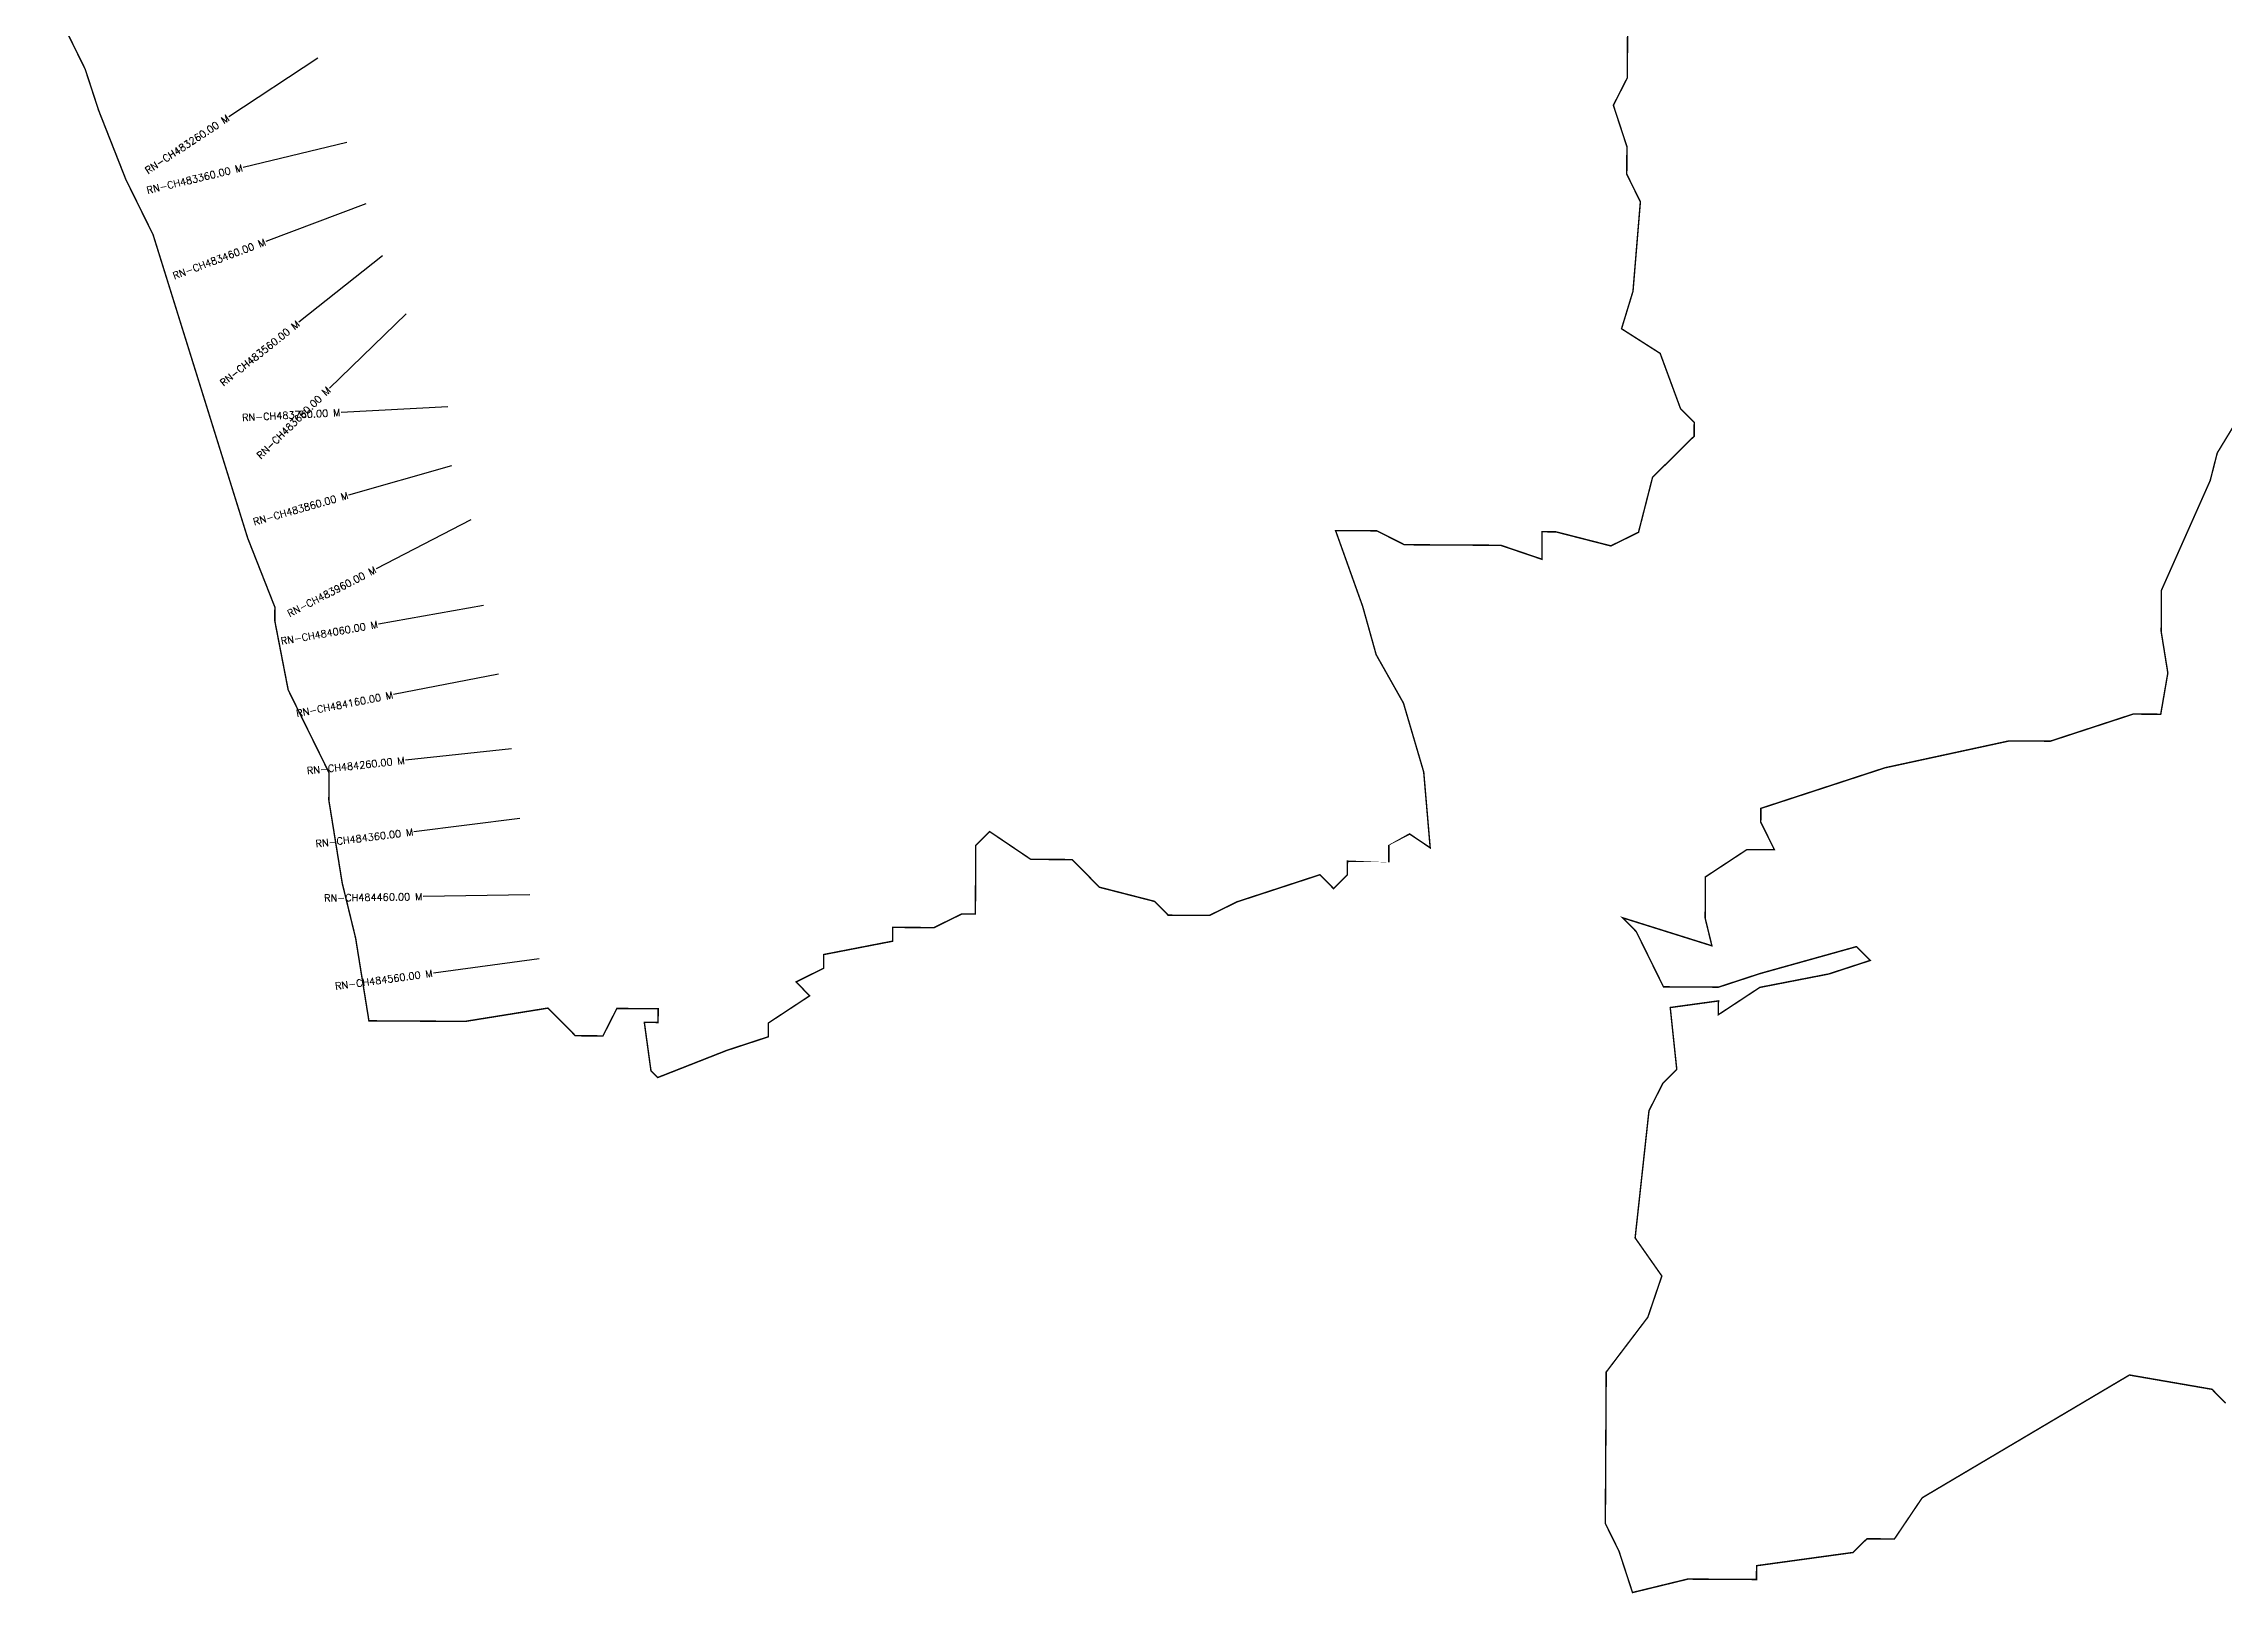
# Model space of a CAD drawing. Header units: metres. Extents: x 314060 to 319067, y 1897893 to 1902832.
# Drawn here: x 314288 to 317350, y 1897893 to 1900070 of the extents above; entities that cross this region are included whole.
import ezdxf
from ezdxf.enums import TextEntityAlignment as Align

# ---------------------------------------------------------------- set-up
doc = ezdxf.new("R2010")
doc.units = ezdxf.units.M
doc.layers.add('CS', color=134, linetype='Continuous')
doc.layers.add('CSMark', color=6, linetype='Continuous')
doc.styles.get("Standard").update_dxf_attribs({"font": 'simplex.shx'})

msp = doc.modelspace()

# ---------------------------------------------------------------- linework, layer by layer
at = {"color": 6, "const_width": 2, "flags": 128}
for points in [[(316512.1551176466, 1900156.826739641), (316511.390075093, 1900021.458376889), (316491.8002929593, 1899982.940893864), (316510.8439907338, 1899924.832973142), (316510.6253603211, 1899886.148012578), (316529.7203748603, 1899847.38289992), (316519.3533313249, 1899721.754852577), (316503.2694805872, 1899669.134205912), (316557.5174561847, 1899634.509724397), (316586.0797439534, 1899557.033910847), (316605.3417443588, 1899537.552952247), (316605.2325930434, 1899518.239471186), (316546.8483712488, 1899460.569139072), (316527.0976293624, 1899383.30836926), (316488.3035174832, 1899364.213518611), (316411.1007461128, 1899383.963932716), (316391.7292666101, 1899384.073411813), (316391.5109639792, 1899345.446449691), (316333.6216736699, 1899365.08771248), (316198.3113093593, 1899365.852427252), (316159.7355001111, 1899385.384538726), (316101.7370584863, 1899385.712320454), (316139.8210312514, 1899279.153547322), (316158.7521549265, 1899211.389213851), (316197.0257588835, 1899143.515565174), (316225.5075667758, 1899046.668108231), (316234.5923187286, 1898940.273225963), (316205.6732500109, 1898959.750761779), (316176.5358786622, 1898940.601335473), (316176.5358786623, 1898921.229237243), (316118.4279579402, 1898921.557637699), (316118.3188066247, 1898902.244156638), (316098.8961742482, 1898883.039826892), (316079.6918445026, 1898902.462459269), (315963.4183323988, 1898864.433389943), (315924.6822189612, 1898845.338211513), (315866.6837773364, 1898845.665993241), (315847.4214491492, 1898865.088953399), (315770.2190055606, 1898884.897365946), (315731.7523476279, 1898923.74295848), (315673.7539060031, 1898924.070740209), (315615.974094791, 1898963.083482501), (315596.4934639729, 1898943.879480537), (315595.9470518324, 1898847.196078348), (315576.633570771, 1898847.305229664), (315537.8394588918, 1898828.210379015), (315479.841017267, 1898828.538160743), (315479.7315381698, 1898809.166681241), (315382.9389846658, 1898790.399612321), (315382.8298333503, 1898771.08613126), (315344.093392131, 1898751.932954388), (315363.2977218766, 1898732.510322011), (315305.0806498391, 1898694.153143176), (315305.0806498391, 1898674.875434255), (315246.8635778016, 1898655.79596434), (315149.9618729822, 1898617.715414359), (315140.3597081094, 1898627.426730547), (315131.0853249648, 1898695.13648836), (315150.3988060259, 1898695.027337045), (315150.5079573414, 1898714.340818106), (315092.5095157166, 1898714.668599834), (315072.9777320246, 1898676.150789028), (315034.2927714608, 1898676.36941944), (314995.826113528, 1898715.215011975), (314879.720078963, 1898696.55709437), (314744.3517162108, 1898697.322136924), (314725.6937986062, 1898813.428171489), (314706.8175783705, 1898890.907243932), (314688.1016623242, 1899007.013606278), (314688.3202927369, 1899045.698566842), (314630.9774145685, 1899162.02323182), (314612.2103456483, 1899258.815785324), (314612.3194969638, 1899278.129266385), (314574.18078465, 1899375.002299765), (314441.2745354248, 1899801.156584634), (314403.0268356865, 1899878.745136174), (314364.8879594819, 1899975.589170334), (314345.902260149, 1900033.696763274), (314288.5597097623, 1900150.079426693)], [(317351.6212181982, 1898160.526347183), (317332.358890011, 1898179.949307341), (317216.4714858587, 1898199.9763503), (316925.4959325503, 1898027.619934066), (316886.4828624767, 1897969.782124413), (316847.797901913, 1897970.000754826), (316828.3752695365, 1897950.79642508), (316692.8975915779, 1897932.218987352), (316692.7882763715, 1897912.87650707), (316596.1628726247, 1897913.422591429), (316518.6838001818, 1897894.546371193), (316499.6981008489, 1897952.653964133), (316480.5452517589, 1897991.448403795), (316481.7472273561, 1898204.128689233), (316540.1826020246, 1898281.11283019), (316559.8818632554, 1898339.001792718), (316522.3454647154, 1898392.513862808), (316541.8218384472, 1898571.163036756), (316561.4119483625, 1898609.738518222), (316580.8345807391, 1898628.942847968), (316571.6695128008, 1898715.995086063), (316639.3794345047, 1898725.298468428), (316639.2699554075, 1898705.926988925), (316697.487027445, 1898744.284167761), (316794.2799087306, 1898763.109235123), (316852.3875016709, 1898782.094934456), (316833.1831719254, 1898801.517566832), (316697.5965065422, 1898763.655647264), (316639.4885858202, 1898744.611949489), (316562.1766631344, 1898745.048882533), (316523.9289633961, 1898822.637434073), (316504.7246336505, 1898842.060066449), (316630.1597909087, 1898802.693965992), (316620.7215169001, 1898841.404502993), (316621.0492986282, 1898899.402944618), (316679.2663706657, 1898937.760123453), (316717.9513312294, 1898937.541493041), (316698.7984821394, 1898976.335932702), (316698.9076334549, 1898995.649413763), (316873.288738499, 1899052.664182421), (317047.502693786, 1899090.3657978), (317105.5011354107, 1899090.038016072), (317221.716649073, 1899128.067413179), (317260.4016096367, 1899127.848782767), (317270.3861318954, 1899185.792648734), (317261.0571730931, 1899243.845666016), (317261.3849548213, 1899301.844107641), (317329.9141669548, 1899456.114594848), (317339.7897017888, 1899494.773978974), (317398.3922262143, 1899591.071273211)]]:
    msp.add_lwpolyline(points, dxfattribs=at)
at = {"layer": 'CS'}
for p, q in [((314672.6851792905, 1900049.19922212), (314547.4513015521, 1899966.637270431)), ((314713.4949918198, 1899930.653357004), (314567.6331233701, 1899895.663139338)), ((314740.1649326253, 1899844.409365017), (314599.7191853717, 1899791.731171441)), ((314763.2330247684, 1899771.577645438), (314645.8654360853, 1899678.170744586)), ((314796.4407087306, 1899690.253746044), (314688.8123435576, 1899585.773436846)), ((314854.9480364849, 1899559.518274487), (314705.1558123137, 1899551.625899824)), ((314860.1065375097, 1899476.733682211), (314715.8395373228, 1899435.660179109)), ((314887.6671984121, 1899400.591323938), (314754.3301661657, 1899331.880074264)), ((314905.4239698419, 1899280.426406943), (314757.704499259, 1899254.369584214)), ((314926.2018193781, 1899184.008049291), (314778.969082084, 1899155.328421175)), ((314944.6488693495, 1899079.379490288), (314795.522175239, 1899063.21690684)), ((314956.3543917535, 1898981.224658747), (314807.4916904264, 1898962.788385979)), ((314970.426786562, 1898874.233674302), (314820.4454930424, 1898871.864793941)), ((314983.4503606528, 1898784.602545065), (314834.809636489, 1898764.454713418))]:
    msp.add_line(p, q, dxfattribs=at)

# ---------------------------------------------------------------- texts
at = {"layer": 'CSMark'}
for s, rotation, p in [('RN-CH483260.00 M', 33.39535188093838, (314546.6164090338, 1899966.08685742)), ('RN-CH483360.00 M', 13.48955620717132, (314566.6607109138, 1899895.42987122)), ('RN-CH483460.00 M', 20.55999310279599, (314598.7828803899, 1899791.379983484)), ('RN-CH483560.00 M', 38.51449991591358, (314645.0829854941, 1899677.548031914)), ('RN-CH483660.00 M', 44.14969494044121, (314688.0948211231, 1899585.076901451)), ('RN-CH483760.00 M', 3.016057772001277, (314704.1571974859, 1899551.573283992)), ('RN-CH483860.00 M', 15.89190601879713, (314714.8777573215, 1899435.386355755)), ('RN-CH483960.00 M', 27.26296022447156, (314753.4412526174, 1899331.421999266)), ('RN-CH484060.00 M', 10.0037219986124, (314756.7197027884, 1899254.195872063)), ('RN-CH484160.00 M', 11.02267838838741, (314777.987530502, 1899155.137223654)), ('RN-CH484260.00 M', 6.185661170383554, (314794.5279972783, 1899063.109156284)), ('RN-CH484360.00 M', 7.059989424996376, (314806.4992724176, 1898962.665477494)), ('RN-CH484460.00 M', 0.9048832622590998, (314819.4456177522, 1898871.849001405)), ('RN-CH484560.00 M', 7.719235738269354, (314833.8186983279, 1898764.32039454))]:
    msp.add_text(s, height=10, rotation=rotation, dxfattribs=at).set_placement(p, align=Align.MIDDLE_RIGHT)

doc.saveas('drawing.dxf')
